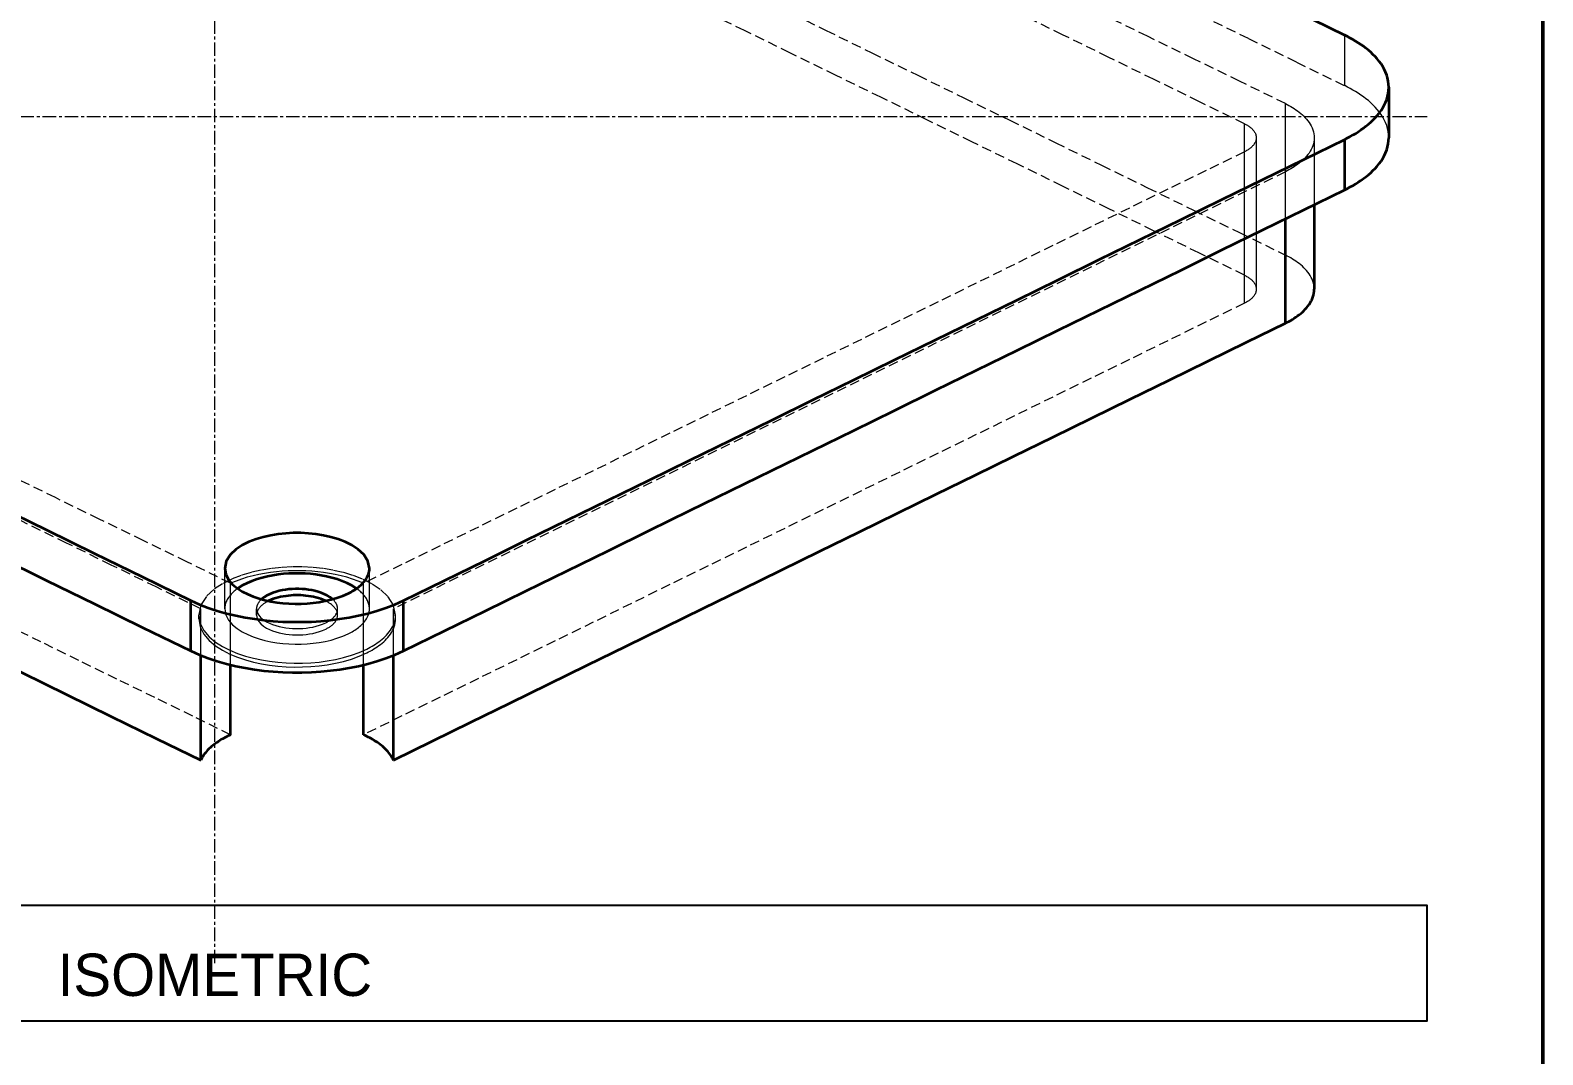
# Model space of a CAD drawing. Header units: millimetres. Extents: x 10 to 410, y 10 to 287.
# Drawn here: x 331.4 to 410, y 89.2 to 142.5 of the extents above; entities that cross this region are included whole.
import ezdxf
from ezdxf.enums import TextEntityAlignment as Align

# ---------------------------------------------------------------- set-up
doc = ezdxf.new("R2010")
doc.units = ezdxf.units.MM
doc.linetypes.add('CENTER', pattern=[1.15, 0.7, -0.15, 0.15, -0.15])
doc.linetypes.add('DASHED', pattern=[0.75, 0.5, -0.25])
for name, color, linetype, lineweight in [('BORDER', 7, 'CONTINUOUS', 50), ('CENTER', 4, 'CENTER', 13), ('HIDDEN', 8, 'DASHED', 18), ('TITLE_BLOCK', 7, 'CONTINUOUS', 25), ('VISIBLE', 7, 'CONTINUOUS', 35)]:
    doc.layers.add(name, color=color, linetype=linetype, lineweight=lineweight)

msp = doc.modelspace()

# ---------------------------------------------------------------- linework, layer by layer
at = {"layer": 'BORDER'}
msp.add_lwpolyline([(10, 10), (410, 10), (410, 287), (10, 287)], close=True, dxfattribs=at)
at = {"layer": 'CENTER'}
for p, q in [((341, 94), (341, 178)), ((278, 138), (404, 138))]:
    msp.add_line(p, q, dxfattribs=at)
at = {"layer": 'HIDDEN'}
for points in [[(342.258, 167.711), (344.756, 166.489), (347.253, 165.267), (349.751, 164.045), (352.249, 162.822), (354.747, 161.6), (357.245, 160.378), (359.742, 159.156), (362.24, 157.934), (364.738, 156.712), (367.236, 155.49), (369.734, 154.268), (372.232, 153.046), (374.729, 151.824), (377.227, 150.602), (379.725, 149.38), (382.223, 148.158), (384.721, 146.936), (387.218, 145.714), (389.716, 144.492), (392.214, 143.27), (394.712, 142.047), (397.21, 140.825), (399.707, 139.603)], [(396.624, 138.666), (394.237, 139.833), (391.85, 141.001), (389.464, 142.169), (387.077, 143.336), (384.69, 144.504), (382.304, 145.672), (379.917, 146.839), (377.53, 148.007), (375.144, 149.175), (372.757, 150.343), (370.37, 151.51), (367.984, 152.678), (365.597, 153.846), (363.21, 155.013), (360.824, 156.181), (358.437, 157.349), (356.05, 158.516), (353.664, 159.684), (351.277, 160.852), (348.89, 162.019), (346.504, 163.187), (344.117, 164.355), (341.73, 165.522)], [(394.497, 137.624), (392.136, 138.779), (389.774, 139.935), (387.413, 141.09), (385.051, 142.246), (382.69, 143.401), (380.328, 144.556), (377.967, 145.712), (375.605, 146.867), (373.244, 148.022), (370.882, 149.178), (368.521, 150.333), (366.159, 151.489), (363.798, 152.644), (361.436, 153.799), (359.075, 154.955), (356.713, 156.11), (354.352, 157.265), (351.99, 158.421), (349.629, 159.576), (347.267, 160.731), (344.906, 161.887), (342.544, 163.042), (340.183, 164.198)], [(341.73, 157.653), (344.117, 156.486), (346.504, 155.318), (348.89, 154.15), (351.277, 152.983), (353.664, 151.815), (356.05, 150.647), (358.437, 149.48), (360.824, 148.312), (363.21, 147.144), (365.597, 145.977), (367.984, 144.809), (370.37, 143.641), (372.757, 142.473), (375.144, 141.306), (377.53, 140.138), (379.917, 138.97), (382.304, 137.803), (384.69, 136.635), (387.077, 135.467), (389.464, 134.3), (391.85, 133.132), (394.237, 131.964), (396.624, 130.797)], [(394.497, 129.755), (392.136, 130.91), (389.774, 132.066), (387.413, 133.221), (385.051, 134.376), (382.69, 135.532), (380.328, 136.687), (377.967, 137.843), (375.605, 138.998), (373.244, 140.153), (370.882, 141.309), (368.521, 142.464), (366.159, 143.619), (363.798, 144.775), (361.436, 145.93), (359.075, 147.086), (356.713, 148.241), (354.352, 149.396), (351.99, 150.552), (349.629, 151.707), (347.267, 152.862), (344.906, 154.018), (342.544, 155.173), (340.183, 156.329)], [(399.707, 139.603), (399.707, 139.717), (399.707, 139.831), (399.707, 139.945), (399.707, 140.06), (399.707, 140.174), (399.707, 140.288), (399.707, 140.402), (399.707, 140.516), (399.707, 140.63), (399.707, 140.744), (399.707, 140.858), (399.707, 140.972), (399.707, 141.086), (399.707, 141.2), (399.707, 141.314), (399.707, 141.428), (399.707, 141.542), (399.707, 141.656), (399.707, 141.77), (399.707, 141.884), (399.707, 141.998), (399.707, 142.112), (399.707, 142.226)], [(341.817, 113.741), (339.541, 114.855), (337.265, 115.969), (334.989, 117.082), (332.713, 118.196), (330.437, 119.309), (328.161, 120.423), (325.885, 121.537), (323.609, 122.65), (321.333, 123.764), (319.056, 124.877), (316.78, 125.991), (314.504, 127.104), (312.228, 128.218), (309.952, 129.332), (307.676, 130.445), (305.4, 131.559), (303.124, 132.672), (300.848, 133.786), (298.572, 134.9), (296.296, 136.013), (294.019, 137.127), (291.743, 138.24), (289.467, 139.354)], [(402, 136.895), (401.993, 137.057), (401.972, 137.218), (401.938, 137.377), (401.891, 137.532), (401.832, 137.683), (401.763, 137.83), (401.684, 137.972), (401.597, 138.109), (401.501, 138.24), (401.399, 138.366), (401.291, 138.488), (401.178, 138.604), (401.06, 138.715), (400.938, 138.822), (400.812, 138.924), (400.682, 139.022), (400.55, 139.116), (400.415, 139.206), (400.277, 139.292), (400.138, 139.375), (399.996, 139.454), (399.853, 139.53), (399.707, 139.603)], [(340.27, 112.417), (337.943, 113.555), (335.617, 114.693), (333.29, 115.831), (330.964, 116.969), (328.638, 118.108), (326.311, 119.246), (323.985, 120.384), (321.658, 121.522), (319.332, 122.66), (317.006, 123.799), (314.679, 124.937), (312.353, 126.075), (310.026, 127.213), (307.7, 128.351), (305.373, 129.49), (303.047, 130.628), (300.721, 131.766), (298.394, 132.904), (296.068, 134.043), (293.741, 135.181), (291.415, 136.319), (289.088, 137.457), (286.762, 138.595)], [(396.624, 138.666), (396.719, 138.618), (396.812, 138.568), (396.905, 138.516), (396.996, 138.462), (397.086, 138.406), (397.175, 138.347), (397.261, 138.286), (397.346, 138.222), (397.428, 138.155), (397.508, 138.085), (397.585, 138.012), (397.659, 137.936), (397.73, 137.857), (397.797, 137.774), (397.859, 137.688), (397.916, 137.599), (397.968, 137.506), (398.013, 137.41), (398.051, 137.311), (398.082, 137.21), (398.105, 137.106), (398.118, 137.001), (398.123, 136.895)], [(396.624, 130.797), (396.624, 131.139), (396.624, 131.481), (396.624, 131.823), (396.624, 132.165), (396.624, 132.507), (396.624, 132.849), (396.624, 133.192), (396.624, 133.534), (396.624, 133.876), (396.624, 134.218), (396.624, 134.56), (396.624, 134.902), (396.624, 135.244), (396.624, 135.586), (396.624, 135.929), (396.624, 136.271), (396.624, 136.613), (396.624, 136.955), (396.624, 137.297), (396.624, 137.639), (396.624, 137.981), (396.624, 138.324), (396.624, 138.666)], [(394.497, 137.624), (394.536, 137.604), (394.575, 137.584), (394.613, 137.563), (394.651, 137.54), (394.688, 137.517), (394.724, 137.493), (394.76, 137.468), (394.795, 137.441), (394.829, 137.414), (394.861, 137.385), (394.893, 137.355), (394.924, 137.324), (394.953, 137.291), (394.98, 137.257), (395.006, 137.222), (395.03, 137.185), (395.051, 137.147), (395.069, 137.107), (395.085, 137.066), (395.098, 137.025), (395.107, 136.982), (395.113, 136.938), (395.115, 136.895)], [(394.497, 129.755), (394.497, 130.097), (394.497, 130.439), (394.497, 130.781), (394.497, 131.123), (394.497, 131.466), (394.497, 131.808), (394.497, 132.15), (394.497, 132.492), (394.497, 132.834), (394.497, 133.176), (394.497, 133.518), (394.497, 133.861), (394.497, 134.203), (394.497, 134.545), (394.497, 134.887), (394.497, 135.229), (394.497, 135.571), (394.497, 135.913), (394.497, 136.255), (394.497, 136.598), (394.497, 136.94), (394.497, 137.282), (394.497, 137.624)], [(395.115, 136.895), (395.113, 136.851), (395.107, 136.808), (395.098, 136.765), (395.085, 136.723), (395.07, 136.683), (395.051, 136.643), (395.03, 136.605), (395.006, 136.568), (394.981, 136.533), (394.953, 136.499), (394.924, 136.466), (394.894, 136.435), (394.862, 136.405), (394.829, 136.377), (394.795, 136.349), (394.76, 136.323), (394.725, 136.297), (394.688, 136.273), (394.651, 136.25), (394.614, 136.228), (394.576, 136.206), (394.537, 136.186), (394.498, 136.166)], [(395.115, 136.895), (395.115, 136.553), (395.115, 136.211), (395.115, 135.868), (395.115, 135.526), (395.115, 135.184), (395.115, 134.842), (395.115, 134.5), (395.115, 134.158), (395.115, 133.816), (395.115, 133.473), (395.115, 133.131), (395.115, 132.789), (395.115, 132.447), (395.115, 132.105), (395.115, 131.763), (395.115, 131.421), (395.115, 131.079), (395.115, 130.736), (395.115, 130.394), (395.115, 130.052), (395.115, 129.71), (395.115, 129.368), (395.115, 129.026)], [(398.123, 136.895), (398.118, 136.789), (398.105, 136.684), (398.082, 136.58), (398.052, 136.479), (398.013, 136.38), (397.968, 136.284), (397.917, 136.191), (397.86, 136.102), (397.797, 136.016), (397.731, 135.934), (397.66, 135.854), (397.586, 135.779), (397.509, 135.706), (397.429, 135.636), (397.347, 135.569), (397.262, 135.505), (397.176, 135.444), (397.088, 135.385), (396.998, 135.328), (396.907, 135.274), (396.814, 135.222), (396.721, 135.173), (396.626, 135.125)], [(398.123, 136.895), (398.123, 136.743), (398.123, 136.592), (398.123, 136.44), (398.123, 136.289), (398.123, 136.137), (398.123, 135.986), (398.123, 135.834), (398.123, 135.683), (398.123, 135.531), (398.123, 135.38), (398.123, 135.228), (398.123, 135.077), (398.123, 134.925), (398.123, 134.774), (398.123, 134.622), (398.123, 134.471), (398.123, 134.319), (398.123, 134.168), (398.123, 134.016), (398.123, 133.865), (398.123, 133.713), (398.123, 133.562), (398.123, 133.41)], [(394.498, 136.166), (392.508, 135.191), (390.518, 134.216), (388.528, 133.241), (386.537, 132.266), (384.547, 131.291), (382.557, 130.316), (380.567, 129.342), (378.577, 128.367), (376.586, 127.392), (374.596, 126.417), (372.606, 125.442), (370.616, 124.467), (368.626, 123.492), (366.635, 122.517), (364.645, 121.542), (362.655, 120.567), (360.665, 119.592), (358.674, 118.617), (356.684, 117.642), (354.694, 116.667), (352.704, 115.692), (350.714, 114.717), (348.723, 113.743)], [(394.498, 128.297), (394.498, 128.639), (394.498, 128.981), (394.498, 129.323), (394.498, 129.666), (394.498, 130.008), (394.498, 130.35), (394.498, 130.692), (394.498, 131.034), (394.498, 131.376), (394.498, 131.718), (394.498, 132.061), (394.498, 132.403), (394.498, 132.745), (394.498, 133.087), (394.498, 133.429), (394.498, 133.771), (394.498, 134.113), (394.498, 134.455), (394.498, 134.798), (394.498, 135.14), (394.498, 135.482), (394.498, 135.824), (394.498, 136.166)], [(396.626, 135.125), (394.611, 134.138), (392.595, 133.151), (390.58, 132.163), (388.565, 131.176), (386.549, 130.189), (384.534, 129.202), (382.519, 128.214), (380.503, 127.227), (378.488, 126.24), (376.472, 125.253), (374.457, 124.265), (372.442, 123.278), (370.426, 122.291), (368.411, 121.303), (366.396, 120.316), (364.38, 119.329), (362.365, 118.342), (360.35, 117.354), (358.334, 116.367), (356.319, 115.38), (354.303, 114.393), (352.288, 113.405), (350.273, 112.418)], [(396.626, 132.677), (396.626, 132.784), (396.626, 132.89), (396.626, 132.996), (396.626, 133.103), (396.626, 133.209), (396.626, 133.316), (396.626, 133.422), (396.626, 133.529), (396.626, 133.635), (396.626, 133.742), (396.626, 133.848), (396.626, 133.954), (396.626, 134.061), (396.626, 134.167), (396.626, 134.274), (396.626, 134.38), (396.626, 134.487), (396.626, 134.593), (396.626, 134.699), (396.626, 134.806), (396.626, 134.912), (396.626, 135.019), (396.626, 135.125)], [(398.123, 129.026), (398.118, 129.132), (398.105, 129.237), (398.082, 129.341), (398.051, 129.442), (398.013, 129.541), (397.968, 129.637), (397.916, 129.73), (397.859, 129.819), (397.797, 129.905), (397.73, 129.988), (397.659, 130.067), (397.585, 130.143), (397.508, 130.216), (397.428, 130.286), (397.346, 130.352), (397.261, 130.417), (397.175, 130.478), (397.086, 130.537), (396.996, 130.593), (396.905, 130.647), (396.812, 130.699), (396.719, 130.749), (396.624, 130.797)], [(394.497, 129.755), (394.536, 129.735), (394.575, 129.715), (394.613, 129.693), (394.651, 129.671), (394.688, 129.648), (394.724, 129.624), (394.76, 129.598), (394.795, 129.572), (394.829, 129.544), (394.861, 129.516), (394.893, 129.486), (394.924, 129.455), (394.953, 129.422), (394.98, 129.388), (395.006, 129.353), (395.03, 129.316), (395.051, 129.278), (395.069, 129.238), (395.085, 129.197), (395.098, 129.155), (395.107, 129.113), (395.113, 129.069), (395.115, 129.026)], [(395.115, 129.026), (395.113, 128.982), (395.107, 128.939), (395.098, 128.896), (395.085, 128.854), (395.07, 128.814), (395.051, 128.774), (395.03, 128.736), (395.006, 128.699), (394.981, 128.664), (394.953, 128.63), (394.924, 128.597), (394.894, 128.566), (394.862, 128.536), (394.829, 128.507), (394.795, 128.48), (394.76, 128.454), (394.725, 128.428), (394.688, 128.404), (394.651, 128.381), (394.614, 128.358), (394.576, 128.337), (394.537, 128.317), (394.498, 128.297)], [(394.498, 128.297), (392.508, 127.322), (390.518, 126.347), (388.528, 125.372), (386.537, 124.397), (384.547, 123.422), (382.557, 122.447), (380.567, 121.472), (378.577, 120.498), (376.586, 119.523), (374.596, 118.548), (372.606, 117.573), (370.616, 116.598), (368.626, 115.623), (366.635, 114.648), (364.645, 113.673), (362.655, 112.698), (360.665, 111.723), (358.674, 110.748), (356.684, 109.773), (354.694, 108.798), (352.704, 107.823), (350.714, 106.848), (348.723, 105.873)], [(341.817, 105.872), (339.847, 106.836), (337.876, 107.801), (335.905, 108.765), (333.935, 109.729), (331.964, 110.693), (329.993, 111.657), (328.023, 112.621), (326.052, 113.585), (324.082, 114.55), (322.111, 115.514), (320.14, 116.478), (318.17, 117.442), (316.199, 118.406), (314.228, 119.37), (312.258, 120.335), (310.287, 121.299), (308.316, 122.263), (306.346, 123.227), (304.375, 124.191), (302.404, 125.155), (300.434, 126.119), (298.463, 127.084), (296.492, 128.048)], [(350.385, 112.092), (350.274, 112.612), (349.986, 113.062), (349.597, 113.428), (349.151, 113.723), (348.671, 113.962), (348.172, 114.154), (347.658, 114.306), (347.136, 114.423), (346.607, 114.509), (346.074, 114.565), (345.539, 114.592), (345.004, 114.592), (344.469, 114.565), (343.936, 114.509), (343.408, 114.423), (342.885, 114.306), (342.372, 114.154), (341.872, 113.962), (341.392, 113.723), (340.946, 113.428), (340.557, 113.062), (340.269, 112.612), (340.158, 112.092)], [(341.511, 112.42), (341.511, 112.511), (341.511, 112.602), (341.511, 112.694), (341.511, 112.785), (341.511, 112.876), (341.511, 112.967), (341.511, 113.059), (341.511, 113.15), (341.511, 113.241), (341.511, 113.332), (341.511, 113.424), (341.511, 113.515), (341.511, 113.606), (341.511, 113.697), (341.511, 113.788), (341.511, 113.88), (341.511, 113.971), (341.511, 114.062), (341.511, 114.153), (341.511, 114.245), (341.511, 114.336), (341.511, 114.427), (341.511, 114.518)], [(348.723, 113.743), (348.439, 113.861), (348.15, 113.965), (347.856, 114.056), (347.558, 114.135), (347.258, 114.202), (346.955, 114.259), (346.651, 114.306), (346.346, 114.343), (346.039, 114.371), (345.732, 114.389), (345.424, 114.398), (345.116, 114.398), (344.809, 114.389), (344.501, 114.37), (344.195, 114.343), (343.889, 114.306), (343.585, 114.259), (343.283, 114.202), (342.983, 114.134), (342.685, 114.055), (342.391, 113.964), (342.101, 113.86), (341.817, 113.741)], [(349.032, 112.42), (349.032, 112.511), (349.032, 112.602), (349.032, 112.694), (349.032, 112.785), (349.032, 112.876), (349.032, 112.967), (349.032, 113.059), (349.032, 113.15), (349.032, 113.241), (349.032, 113.332), (349.032, 113.424), (349.032, 113.515), (349.032, 113.606), (349.032, 113.697), (349.032, 113.788), (349.032, 113.88), (349.032, 113.971), (349.032, 114.062), (349.032, 114.153), (349.032, 114.245), (349.032, 114.336), (349.032, 114.427), (349.032, 114.518)], [(342.182, 113.469), (342.136, 113.436), (342.091, 113.402), (342.047, 113.367), (342.004, 113.331), (341.962, 113.294), (341.921, 113.255), (341.881, 113.216), (341.842, 113.175), (341.805, 113.133), (341.769, 113.09), (341.735, 113.045), (341.702, 112.999), (341.672, 112.952), (341.643, 112.903), (341.617, 112.853), (341.593, 112.802), (341.572, 112.75), (341.554, 112.697), (341.539, 112.643), (341.527, 112.588), (341.518, 112.532), (341.513, 112.476), (341.511, 112.42)], [(341.817, 109.501), (341.817, 109.686), (341.817, 109.87), (341.817, 110.054), (341.817, 110.239), (341.817, 110.423), (341.817, 110.607), (341.817, 110.792), (341.817, 110.976), (341.817, 111.16), (341.817, 111.345), (341.817, 111.529), (341.817, 111.713), (341.817, 111.898), (341.817, 112.082), (341.817, 112.267), (341.817, 112.451), (341.817, 112.635), (341.817, 112.82), (341.817, 113.004), (341.817, 113.188), (341.817, 113.373), (341.817, 113.557), (341.817, 113.741)], [(349.032, 112.42), (349.03, 112.476), (349.025, 112.532), (349.016, 112.588), (349.004, 112.643), (348.989, 112.697), (348.971, 112.75), (348.95, 112.802), (348.926, 112.853), (348.9, 112.903), (348.871, 112.952), (348.841, 112.999), (348.808, 113.045), (348.774, 113.09), (348.738, 113.133), (348.701, 113.175), (348.662, 113.216), (348.622, 113.255), (348.581, 113.294), (348.539, 113.331), (348.496, 113.367), (348.452, 113.402), (348.407, 113.436), (348.361, 113.469)], [(348.723, 109.501), (348.723, 109.685), (348.723, 109.87), (348.723, 110.054), (348.723, 110.239), (348.723, 110.423), (348.723, 110.607), (348.723, 110.792), (348.723, 110.976), (348.723, 111.161), (348.723, 111.345), (348.723, 111.53), (348.723, 111.714), (348.723, 111.898), (348.723, 112.083), (348.723, 112.267), (348.723, 112.452), (348.723, 112.636), (348.723, 112.82), (348.723, 113.005), (348.723, 113.189), (348.723, 113.374), (348.723, 113.558), (348.723, 113.743)], [(340.27, 112.417), (340.261, 112.395), (340.252, 112.373), (340.243, 112.352), (340.235, 112.33), (340.228, 112.308), (340.22, 112.286), (340.213, 112.263), (340.207, 112.241), (340.2, 112.218), (340.195, 112.196), (340.189, 112.173), (340.184, 112.15), (340.18, 112.127), (340.176, 112.104), (340.172, 112.081), (340.169, 112.058), (340.166, 112.035), (340.163, 112.012), (340.161, 111.989), (340.16, 111.965), (340.159, 111.942), (340.158, 111.919), (340.158, 111.895)], [(340.27, 109.993), (340.27, 110.098), (340.27, 110.204), (340.27, 110.309), (340.27, 110.414), (340.27, 110.52), (340.27, 110.625), (340.27, 110.73), (340.27, 110.836), (340.27, 110.941), (340.27, 111.047), (340.27, 111.152), (340.27, 111.257), (340.27, 111.363), (340.27, 111.468), (340.27, 111.574), (340.27, 111.679), (340.27, 111.784), (340.27, 111.89), (340.27, 111.995), (340.27, 112.1), (340.27, 112.206), (340.27, 112.311), (340.27, 112.417)], [(341.511, 112.42), (341.565, 112.11), (341.709, 111.83), (341.914, 111.591), (342.157, 111.389), (342.423, 111.218), (342.704, 111.075), (342.996, 110.954), (343.295, 110.854), (343.6, 110.771), (343.909, 110.704), (344.22, 110.652), (344.534, 110.615), (344.849, 110.591), (345.165, 110.58), (345.481, 110.582), (345.796, 110.597), (346.111, 110.625), (346.424, 110.668), (346.734, 110.724), (347.042, 110.796), (347.345, 110.884), (347.642, 110.991), (347.931, 111.119)], [(343.424, 112.915), (343.406, 112.898), (343.388, 112.881), (343.37, 112.863), (343.353, 112.845), (343.336, 112.826), (343.32, 112.807), (343.304, 112.788), (343.289, 112.768), (343.275, 112.747), (343.261, 112.726), (343.248, 112.705), (343.236, 112.683), (343.224, 112.661), (343.214, 112.638), (343.204, 112.615), (343.195, 112.592), (343.188, 112.568), (343.181, 112.544), (343.176, 112.519), (343.171, 112.495), (343.168, 112.47), (343.166, 112.445), (343.166, 112.42)], [(343.793, 112.826), (343.753, 112.806), (343.714, 112.786), (343.675, 112.764), (343.637, 112.742), (343.6, 112.719), (343.563, 112.694), (343.527, 112.669), (343.491, 112.643), (343.457, 112.615), (343.423, 112.586), (343.391, 112.556), (343.36, 112.525), (343.331, 112.492), (343.303, 112.457), (343.277, 112.422), (343.253, 112.385), (343.231, 112.346), (343.212, 112.306), (343.196, 112.265), (343.183, 112.223), (343.174, 112.18), (343.168, 112.136), (343.166, 112.092)], [(343.166, 112.42), (343.196, 112.246), (343.277, 112.09), (343.392, 111.956), (343.527, 111.842), (343.676, 111.747), (343.834, 111.667), (343.997, 111.599), (344.165, 111.543), (344.336, 111.496), (344.508, 111.459), (344.683, 111.43), (344.859, 111.409), (345.035, 111.396), (345.212, 111.389), (345.389, 111.391), (345.565, 111.399), (345.741, 111.415), (345.917, 111.439), (346.091, 111.47), (346.263, 111.51), (346.433, 111.56), (346.599, 111.62), (346.761, 111.691)], [(343.166, 112.092), (343.166, 112.106), (343.166, 112.121), (343.166, 112.135), (343.166, 112.149), (343.166, 112.163), (343.166, 112.178), (343.166, 112.192), (343.166, 112.206), (343.166, 112.22), (343.166, 112.235), (343.166, 112.249), (343.166, 112.263), (343.166, 112.277), (343.166, 112.292), (343.166, 112.306), (343.166, 112.32), (343.166, 112.334), (343.166, 112.349), (343.166, 112.363), (343.166, 112.377), (343.166, 112.391), (343.166, 112.406), (343.166, 112.42)], [(347.377, 112.092), (347.375, 112.136), (347.37, 112.18), (347.36, 112.223), (347.347, 112.265), (347.331, 112.306), (347.312, 112.346), (347.291, 112.385), (347.267, 112.422), (347.241, 112.457), (347.213, 112.492), (347.183, 112.525), (347.152, 112.556), (347.12, 112.586), (347.086, 112.615), (347.052, 112.643), (347.016, 112.669), (346.98, 112.694), (346.943, 112.719), (346.906, 112.742), (346.868, 112.764), (346.829, 112.786), (346.79, 112.806), (346.75, 112.826)], [(346.761, 111.691), (346.8, 111.711), (346.839, 111.731), (346.877, 111.753), (346.914, 111.775), (346.951, 111.798), (346.987, 111.822), (347.023, 111.848), (347.058, 111.874), (347.092, 111.902), (347.125, 111.93), (347.156, 111.96), (347.187, 111.992), (347.216, 112.024), (347.243, 112.058), (347.269, 112.093), (347.292, 112.13), (347.314, 112.168), (347.332, 112.208), (347.348, 112.249), (347.361, 112.29), (347.37, 112.333), (347.375, 112.376), (347.377, 112.42)], [(347.377, 112.42), (347.377, 112.445), (347.375, 112.47), (347.372, 112.495), (347.367, 112.519), (347.362, 112.544), (347.355, 112.568), (347.348, 112.592), (347.339, 112.615), (347.329, 112.638), (347.319, 112.661), (347.307, 112.683), (347.295, 112.705), (347.282, 112.726), (347.268, 112.747), (347.254, 112.768), (347.239, 112.788), (347.223, 112.807), (347.207, 112.826), (347.19, 112.845), (347.173, 112.863), (347.155, 112.881), (347.137, 112.898), (347.119, 112.915)], [(347.377, 112.092), (347.377, 112.106), (347.377, 112.121), (347.377, 112.135), (347.377, 112.149), (347.377, 112.163), (347.377, 112.178), (347.377, 112.192), (347.377, 112.206), (347.377, 112.22), (347.377, 112.235), (347.377, 112.249), (347.377, 112.263), (347.377, 112.277), (347.377, 112.292), (347.377, 112.306), (347.377, 112.32), (347.377, 112.334), (347.377, 112.349), (347.377, 112.363), (347.377, 112.377), (347.377, 112.391), (347.377, 112.406), (347.377, 112.42)], [(347.931, 111.119), (348.001, 111.154), (348.07, 111.19), (348.138, 111.228), (348.205, 111.268), (348.271, 111.31), (348.336, 111.353), (348.399, 111.398), (348.461, 111.445), (348.522, 111.494), (348.581, 111.546), (348.637, 111.599), (348.692, 111.655), (348.744, 111.713), (348.793, 111.774), (348.838, 111.837), (348.88, 111.903), (348.918, 111.971), (348.951, 112.041), (348.979, 112.114), (349.002, 112.189), (349.018, 112.265), (349.028, 112.342), (349.032, 112.42)], [(350.385, 111.895), (350.385, 111.919), (350.385, 111.942), (350.383, 111.966), (350.382, 111.989), (350.38, 112.012), (350.377, 112.036), (350.375, 112.059), (350.371, 112.082), (350.367, 112.105), (350.363, 112.128), (350.359, 112.151), (350.354, 112.174), (350.348, 112.197), (350.342, 112.219), (350.336, 112.242), (350.33, 112.264), (350.323, 112.287), (350.315, 112.309), (350.307, 112.331), (350.299, 112.353), (350.291, 112.375), (350.282, 112.397), (350.273, 112.418)], [(350.273, 109.993), (350.273, 110.098), (350.273, 110.204), (350.273, 110.309), (350.273, 110.415), (350.273, 110.52), (350.273, 110.626), (350.273, 110.731), (350.273, 110.837), (350.273, 110.942), (350.273, 111.047), (350.273, 111.153), (350.273, 111.258), (350.273, 111.364), (350.273, 111.469), (350.273, 111.575), (350.273, 111.68), (350.273, 111.785), (350.273, 111.891), (350.273, 111.996), (350.273, 112.102), (350.273, 112.207), (350.273, 112.313), (350.273, 112.418)], [(340.158, 112.092), (340.231, 111.671), (340.427, 111.29), (340.706, 110.964), (341.036, 110.689), (341.397, 110.458), (341.78, 110.263), (342.177, 110.099), (342.584, 109.962), (342.998, 109.849), (343.418, 109.759), (343.842, 109.688), (344.269, 109.637), (344.697, 109.604), (345.126, 109.589), (345.556, 109.592), (345.985, 109.613), (346.413, 109.652), (346.838, 109.709), (347.261, 109.786), (347.679, 109.883), (348.092, 110.004), (348.496, 110.149), (348.889, 110.322)], [(340.158, 111.895), (340.158, 111.904), (340.158, 111.912), (340.158, 111.921), (340.158, 111.93), (340.158, 111.938), (340.158, 111.947), (340.158, 111.955), (340.158, 111.964), (340.158, 111.972), (340.158, 111.981), (340.158, 111.989), (340.158, 111.998), (340.158, 112.007), (340.158, 112.015), (340.158, 112.024), (340.158, 112.032), (340.158, 112.041), (340.158, 112.049), (340.158, 112.058), (340.158, 112.066), (340.158, 112.075), (340.158, 112.083), (340.158, 112.092)], [(340.158, 111.895), (340.231, 111.474), (340.427, 111.093), (340.706, 110.768), (341.036, 110.493), (341.397, 110.261), (341.78, 110.066), (342.177, 109.902), (342.584, 109.765), (342.998, 109.653), (343.418, 109.562), (343.842, 109.492), (344.269, 109.44), (344.697, 109.408), (345.126, 109.393), (345.556, 109.396), (345.985, 109.416), (346.413, 109.455), (346.838, 109.512), (347.261, 109.589), (347.679, 109.687), (348.092, 109.807), (348.496, 109.952), (348.889, 110.126)], [(343.166, 112.092), (343.196, 111.919), (343.277, 111.762), (343.392, 111.628), (343.527, 111.514), (343.676, 111.419), (343.834, 111.339), (343.997, 111.271), (344.165, 111.215), (344.336, 111.169), (344.508, 111.131), (344.683, 111.102), (344.859, 111.081), (345.035, 111.068), (345.212, 111.062), (345.389, 111.063), (345.565, 111.071), (345.741, 111.087), (345.917, 111.111), (346.091, 111.142), (346.263, 111.183), (346.433, 111.232), (346.599, 111.292), (346.761, 111.363)], [(346.761, 111.363), (346.8, 111.383), (346.839, 111.403), (346.877, 111.425), (346.914, 111.447), (346.951, 111.47), (346.987, 111.495), (347.023, 111.52), (347.058, 111.546), (347.092, 111.574), (347.125, 111.602), (347.156, 111.632), (347.187, 111.664), (347.216, 111.696), (347.243, 111.73), (347.269, 111.766), (347.292, 111.802), (347.314, 111.84), (347.332, 111.88), (347.348, 111.921), (347.361, 111.962), (347.37, 112.005), (347.375, 112.048), (347.377, 112.092)], [(348.889, 110.322), (348.983, 110.37), (349.077, 110.42), (349.17, 110.472), (349.261, 110.526), (349.351, 110.582), (349.439, 110.641), (349.525, 110.702), (349.61, 110.766), (349.692, 110.833), (349.772, 110.903), (349.849, 110.976), (349.923, 111.052), (349.993, 111.131), (350.06, 111.213), (350.122, 111.299), (350.179, 111.388), (350.231, 111.481), (350.276, 111.577), (350.314, 111.676), (350.345, 111.777), (350.367, 111.881), (350.381, 111.986), (350.385, 112.092)], [(348.889, 110.126), (348.983, 110.173), (349.077, 110.223), (349.17, 110.275), (349.261, 110.329), (349.351, 110.385), (349.439, 110.444), (349.525, 110.506), (349.61, 110.57), (349.692, 110.636), (349.772, 110.706), (349.849, 110.779), (349.923, 110.855), (349.993, 110.934), (350.06, 111.017), (350.122, 111.102), (350.179, 111.192), (350.231, 111.284), (350.276, 111.38), (350.314, 111.479), (350.345, 111.581), (350.367, 111.684), (350.381, 111.789), (350.385, 111.895)], [(350.385, 111.895), (350.385, 111.904), (350.385, 111.912), (350.385, 111.921), (350.385, 111.93), (350.385, 111.938), (350.385, 111.947), (350.385, 111.955), (350.385, 111.964), (350.385, 111.972), (350.385, 111.981), (350.385, 111.989), (350.385, 111.998), (350.385, 112.007), (350.385, 112.015), (350.385, 112.024), (350.385, 112.032), (350.385, 112.041), (350.385, 112.049), (350.385, 112.058), (350.385, 112.066), (350.385, 112.075), (350.385, 112.083), (350.385, 112.092)]]:
    msp.add_lwpolyline(points, dxfattribs=at)
at = {"layer": 'TITLE_BLOCK'}
msp.add_lwpolyline([(278, 91), (404, 91), (404, 97), (278, 97)], close=True, dxfattribs=at)
at = {"layer": 'VISIBLE'}
for points in [[(342.258, 170.334), (344.756, 169.112), (347.253, 167.89), (349.751, 166.668), (352.249, 165.446), (354.747, 164.223), (357.245, 163.001), (359.742, 161.779), (362.24, 160.557), (364.738, 159.335), (367.236, 158.113), (369.734, 156.891), (372.232, 155.669), (374.729, 154.447), (377.227, 153.225), (379.725, 152.003), (382.223, 150.781), (384.721, 149.559), (387.218, 148.337), (389.716, 147.115), (392.214, 145.893), (394.712, 144.671), (397.21, 143.448), (399.707, 142.226)], [(402, 139.518), (401.993, 139.68), (401.972, 139.841), (401.938, 140), (401.891, 140.155), (401.832, 140.306), (401.763, 140.453), (401.684, 140.595), (401.597, 140.732), (401.501, 140.863), (401.399, 140.989), (401.291, 141.111), (401.178, 141.227), (401.06, 141.338), (400.938, 141.445), (400.812, 141.547), (400.682, 141.645), (400.55, 141.739), (400.415, 141.829), (400.277, 141.915), (400.138, 141.998), (399.996, 142.077), (399.853, 142.154), (399.707, 142.226)], [(282.293, 140.959), (284.79, 139.737), (287.288, 138.515), (289.786, 137.293), (292.284, 136.07), (294.782, 134.848), (297.279, 133.626), (299.777, 132.404), (302.275, 131.182), (304.773, 129.96), (307.271, 128.738), (309.768, 127.516), (312.266, 126.294), (314.764, 125.072), (317.262, 123.85), (319.76, 122.628), (322.258, 121.406), (324.755, 120.184), (327.253, 118.962), (329.751, 117.74), (332.249, 116.518), (334.747, 115.295), (337.244, 114.073), (339.742, 112.851)], [(399.711, 136.811), (399.856, 136.884), (399.999, 136.96), (400.14, 137.04), (400.28, 137.122), (400.417, 137.209), (400.552, 137.299), (400.684, 137.393), (400.814, 137.491), (400.939, 137.593), (401.062, 137.699), (401.179, 137.811), (401.293, 137.927), (401.401, 138.048), (401.502, 138.174), (401.597, 138.305), (401.685, 138.442), (401.764, 138.584), (401.833, 138.73), (401.891, 138.882), (401.938, 139.037), (401.972, 139.195), (401.993, 139.356), (402, 139.518)], [(402, 139.518), (402, 139.404), (402, 139.29), (402, 139.176), (402, 139.062), (402, 138.948), (402, 138.834), (402, 138.72), (402, 138.606), (402, 138.492), (402, 138.378), (402, 138.264), (402, 138.15), (402, 138.035), (402, 137.921), (402, 137.807), (402, 137.693), (402, 137.579), (402, 137.465), (402, 137.351), (402, 137.237), (402, 137.123), (402, 137.009), (402, 136.895)], [(282.293, 138.336), (284.79, 137.114), (287.288, 135.892), (289.786, 134.67), (292.284, 133.447), (294.782, 132.225), (297.279, 131.003), (299.777, 129.781), (302.275, 128.559), (304.773, 127.337), (307.271, 126.115), (309.768, 124.893), (312.266, 123.671), (314.764, 122.449), (317.262, 121.227), (319.76, 120.005), (322.258, 118.783), (324.755, 117.561), (327.253, 116.339), (329.751, 115.117), (332.249, 113.894), (334.747, 112.672), (337.244, 111.45), (339.742, 110.228)], [(350.803, 112.853), (352.93, 113.895), (355.056, 114.936), (357.182, 115.978), (359.309, 117.02), (361.435, 118.061), (363.562, 119.103), (365.688, 120.145), (367.815, 121.186), (369.941, 122.228), (372.067, 123.27), (374.194, 124.311), (376.32, 125.353), (378.447, 126.395), (380.573, 127.436), (382.7, 128.478), (384.826, 129.52), (386.952, 130.561), (389.079, 131.603), (391.205, 132.645), (393.332, 133.686), (395.458, 134.728), (397.585, 135.77), (399.711, 136.811)], [(399.711, 134.188), (399.856, 134.261), (399.999, 134.337), (400.14, 134.417), (400.28, 134.499), (400.417, 134.586), (400.552, 134.676), (400.684, 134.77), (400.814, 134.868), (400.939, 134.97), (401.062, 135.076), (401.179, 135.188), (401.293, 135.304), (401.401, 135.425), (401.502, 135.551), (401.597, 135.682), (401.685, 135.819), (401.764, 135.961), (401.833, 136.107), (401.891, 136.259), (401.938, 136.414), (401.972, 136.572), (401.993, 136.733), (402, 136.895)], [(399.711, 134.188), (399.711, 134.302), (399.711, 134.416), (399.711, 134.531), (399.711, 134.645), (399.711, 134.759), (399.711, 134.873), (399.711, 134.987), (399.711, 135.101), (399.711, 135.215), (399.711, 135.329), (399.711, 135.443), (399.711, 135.557), (399.711, 135.671), (399.711, 135.785), (399.711, 135.899), (399.711, 136.013), (399.711, 136.127), (399.711, 136.241), (399.711, 136.355), (399.711, 136.469), (399.711, 136.583), (399.711, 136.697), (399.711, 136.811)], [(350.803, 110.23), (352.93, 111.272), (355.056, 112.313), (357.182, 113.355), (359.309, 114.397), (361.435, 115.438), (363.562, 116.48), (365.688, 117.522), (367.815, 118.563), (369.941, 119.605), (372.067, 120.647), (374.194, 121.688), (376.32, 122.73), (378.447, 123.772), (380.573, 124.813), (382.7, 125.855), (384.826, 126.897), (386.952, 127.938), (389.079, 128.98), (391.205, 130.022), (393.332, 131.063), (395.458, 132.105), (397.585, 133.147), (399.711, 134.188)], [(398.123, 133.41), (398.123, 133.22), (398.123, 133.029), (398.123, 132.838), (398.123, 132.648), (398.123, 132.457), (398.123, 132.267), (398.123, 132.076), (398.123, 131.885), (398.123, 131.695), (398.123, 131.504), (398.123, 131.313), (398.123, 131.123), (398.123, 130.932), (398.123, 130.741), (398.123, 130.551), (398.123, 130.36), (398.123, 130.17), (398.123, 129.979), (398.123, 129.788), (398.123, 129.598), (398.123, 129.407), (398.123, 129.216), (398.123, 129.026)], [(396.626, 127.256), (396.626, 127.492), (396.626, 127.727), (396.626, 127.963), (396.626, 128.199), (396.626, 128.435), (396.626, 128.67), (396.626, 128.906), (396.626, 129.142), (396.626, 129.377), (396.626, 129.613), (396.626, 129.849), (396.626, 130.084), (396.626, 130.32), (396.626, 130.556), (396.626, 130.792), (396.626, 131.027), (396.626, 131.263), (396.626, 131.499), (396.626, 131.734), (396.626, 131.97), (396.626, 132.206), (396.626, 132.441), (396.626, 132.677)], [(286.762, 130.726), (289.088, 129.588), (291.415, 128.45), (293.741, 127.312), (296.068, 126.173), (298.394, 125.035), (300.721, 123.897), (303.047, 122.759), (305.373, 121.621), (307.7, 120.482), (310.026, 119.344), (312.353, 118.206), (314.679, 117.068), (317.006, 115.93), (319.332, 114.791), (321.658, 113.653), (323.985, 112.515), (326.311, 111.377), (328.638, 110.239), (330.964, 109.1), (333.29, 107.962), (335.617, 106.824), (337.943, 105.686), (340.27, 104.547)], [(396.626, 127.256), (396.721, 127.304), (396.814, 127.353), (396.907, 127.405), (396.998, 127.459), (397.088, 127.516), (397.176, 127.575), (397.262, 127.636), (397.347, 127.7), (397.429, 127.767), (397.509, 127.837), (397.586, 127.909), (397.66, 127.985), (397.731, 128.065), (397.797, 128.147), (397.86, 128.233), (397.917, 128.322), (397.968, 128.415), (398.013, 128.511), (398.052, 128.61), (398.082, 128.711), (398.105, 128.815), (398.118, 128.92), (398.123, 129.026)], [(350.273, 104.549), (352.288, 105.536), (354.303, 106.524), (356.319, 107.511), (358.334, 108.498), (360.35, 109.485), (362.365, 110.473), (364.38, 111.46), (366.396, 112.447), (368.411, 113.434), (370.426, 114.422), (372.442, 115.409), (374.457, 116.396), (376.472, 117.383), (378.488, 118.371), (380.503, 119.358), (382.519, 120.345), (384.534, 121.332), (386.549, 122.32), (388.565, 123.307), (390.58, 124.294), (392.595, 125.281), (394.611, 126.269), (396.626, 127.256)], [(349.032, 114.518), (348.95, 114.901), (348.738, 115.231), (348.452, 115.501), (348.124, 115.718), (347.771, 115.893), (347.404, 116.035), (347.026, 116.146), (346.642, 116.233), (346.253, 116.295), (345.862, 116.336), (345.468, 116.357), (345.075, 116.357), (344.681, 116.336), (344.29, 116.295), (343.901, 116.233), (343.517, 116.146), (343.139, 116.035), (342.772, 115.893), (342.419, 115.718), (342.091, 115.501), (341.805, 115.231), (341.593, 114.901), (341.511, 114.518)], [(341.511, 114.518), (341.565, 114.209), (341.709, 113.929), (341.914, 113.689), (342.157, 113.487), (342.423, 113.317), (342.704, 113.173), (342.996, 113.053), (343.295, 112.952), (343.6, 112.869), (343.909, 112.803), (344.22, 112.751), (344.534, 112.713), (344.849, 112.689), (345.165, 112.678), (345.481, 112.68), (345.796, 112.695), (346.111, 112.724), (346.424, 112.766), (346.734, 112.823), (347.042, 112.894), (347.345, 112.983), (347.642, 113.09), (347.931, 113.217)], [(348.361, 113.469), (348.124, 113.62), (347.874, 113.749), (347.615, 113.859), (347.35, 113.954), (347.081, 114.034), (346.807, 114.1), (346.531, 114.154), (346.253, 114.197), (345.974, 114.228), (345.693, 114.249), (345.412, 114.259), (345.131, 114.259), (344.85, 114.249), (344.569, 114.228), (344.29, 114.197), (344.012, 114.154), (343.736, 114.1), (343.462, 114.034), (343.193, 113.954), (342.928, 113.859), (342.669, 113.749), (342.419, 113.62), (342.182, 113.469)], [(347.931, 113.217), (348.001, 113.252), (348.07, 113.289), (348.138, 113.327), (348.205, 113.367), (348.271, 113.408), (348.336, 113.451), (348.399, 113.496), (348.461, 113.544), (348.522, 113.593), (348.581, 113.644), (348.637, 113.698), (348.692, 113.753), (348.744, 113.812), (348.793, 113.872), (348.838, 113.935), (348.88, 114.001), (348.918, 114.069), (348.951, 114.14), (348.979, 114.212), (349.002, 114.287), (349.018, 114.363), (349.028, 114.44), (349.032, 114.518)], [(347.119, 112.915), (346.984, 113.02), (346.839, 113.108), (346.686, 113.184), (346.528, 113.247), (346.366, 113.301), (346.201, 113.345), (346.034, 113.381), (345.866, 113.409), (345.697, 113.43), (345.527, 113.443), (345.357, 113.45), (345.186, 113.45), (345.016, 113.443), (344.846, 113.43), (344.677, 113.409), (344.509, 113.381), (344.342, 113.345), (344.177, 113.301), (344.015, 113.247), (343.857, 113.184), (343.704, 113.108), (343.559, 113.02), (343.424, 112.915)], [(339.742, 112.851), (340.193, 112.648), (340.654, 112.469), (341.124, 112.313), (341.6, 112.179), (342.081, 112.064), (342.566, 111.967), (343.054, 111.888), (343.545, 111.825), (344.037, 111.779), (344.531, 111.748), (345.025, 111.733), (345.52, 111.733), (346.015, 111.748), (346.508, 111.779), (347.001, 111.826), (347.491, 111.888), (347.98, 111.968), (348.465, 112.065), (348.946, 112.18), (349.422, 112.314), (349.891, 112.47), (350.353, 112.649), (350.803, 112.853)], [(339.742, 110.228), (339.742, 110.342), (339.742, 110.456), (339.742, 110.57), (339.742, 110.684), (339.742, 110.799), (339.742, 110.913), (339.742, 111.027), (339.742, 111.141), (339.742, 111.255), (339.742, 111.369), (339.742, 111.483), (339.742, 111.597), (339.742, 111.711), (339.742, 111.825), (339.742, 111.939), (339.742, 112.053), (339.742, 112.167), (339.742, 112.281), (339.742, 112.395), (339.742, 112.509), (339.742, 112.623), (339.742, 112.737), (339.742, 112.851)], [(346.75, 112.826), (346.63, 112.88), (346.506, 112.927), (346.381, 112.968), (346.253, 113.004), (346.125, 113.034), (345.995, 113.06), (345.865, 113.081), (345.733, 113.098), (345.602, 113.11), (345.47, 113.118), (345.338, 113.122), (345.205, 113.122), (345.073, 113.118), (344.941, 113.11), (344.81, 113.098), (344.679, 113.081), (344.548, 113.06), (344.418, 113.034), (344.29, 113.004), (344.162, 112.968), (344.037, 112.927), (343.913, 112.88), (343.793, 112.826)], [(350.803, 110.23), (350.803, 110.344), (350.803, 110.458), (350.803, 110.572), (350.803, 110.686), (350.803, 110.8), (350.803, 110.914), (350.803, 111.028), (350.803, 111.142), (350.803, 111.256), (350.803, 111.37), (350.803, 111.485), (350.803, 111.599), (350.803, 111.713), (350.803, 111.827), (350.803, 111.941), (350.803, 112.055), (350.803, 112.169), (350.803, 112.283), (350.803, 112.397), (350.803, 112.511), (350.803, 112.625), (350.803, 112.739), (350.803, 112.853)], [(339.742, 110.228), (340.193, 110.024), (340.654, 109.846), (341.124, 109.69), (341.6, 109.556), (342.081, 109.441), (342.566, 109.344), (343.054, 109.265), (343.545, 109.202), (344.037, 109.156), (344.531, 109.125), (345.025, 109.11), (345.52, 109.11), (346.015, 109.125), (346.508, 109.156), (347.001, 109.203), (347.491, 109.265), (347.98, 109.345), (348.465, 109.442), (348.946, 109.557), (349.422, 109.691), (349.891, 109.847), (350.353, 110.026), (350.803, 110.23)], [(340.27, 104.547), (340.27, 104.784), (340.27, 105.021), (340.27, 105.258), (340.27, 105.494), (340.27, 105.731), (340.27, 105.968), (340.27, 106.205), (340.27, 106.441), (340.27, 106.678), (340.27, 106.915), (340.27, 107.152), (340.27, 107.388), (340.27, 107.625), (340.27, 107.862), (340.27, 108.099), (340.27, 108.336), (340.27, 108.572), (340.27, 108.809), (340.27, 109.046), (340.27, 109.283), (340.27, 109.519), (340.27, 109.756), (340.27, 109.993)], [(341.817, 105.872), (341.817, 106.03), (341.817, 106.188), (341.817, 106.346), (341.817, 106.503), (341.817, 106.661), (341.817, 106.819), (341.817, 106.977), (341.817, 107.135), (341.817, 107.292), (341.817, 107.45), (341.817, 107.608), (341.817, 107.766), (341.817, 107.923), (341.817, 108.081), (341.817, 108.239), (341.817, 108.397), (341.817, 108.555), (341.817, 108.712), (341.817, 108.87), (341.817, 109.028), (341.817, 109.186), (341.817, 109.343), (341.817, 109.501)], [(348.723, 105.873), (348.723, 106.031), (348.723, 106.189), (348.723, 106.347), (348.723, 106.504), (348.723, 106.662), (348.723, 106.82), (348.723, 106.977), (348.723, 107.135), (348.723, 107.293), (348.723, 107.451), (348.723, 107.608), (348.723, 107.766), (348.723, 107.924), (348.723, 108.081), (348.723, 108.239), (348.723, 108.397), (348.723, 108.555), (348.723, 108.712), (348.723, 108.87), (348.723, 109.028), (348.723, 109.185), (348.723, 109.343), (348.723, 109.501)], [(350.273, 104.549), (350.273, 104.786), (350.273, 105.022), (350.273, 105.259), (350.273, 105.496), (350.273, 105.733), (350.273, 105.969), (350.273, 106.206), (350.273, 106.443), (350.273, 106.679), (350.273, 106.916), (350.273, 107.153), (350.273, 107.389), (350.273, 107.626), (350.273, 107.863), (350.273, 108.099), (350.273, 108.336), (350.273, 108.573), (350.273, 108.81), (350.273, 109.046), (350.273, 109.283), (350.273, 109.52), (350.273, 109.756), (350.273, 109.993)], [(341.817, 105.872), (341.735, 105.835), (341.653, 105.796), (341.573, 105.755), (341.492, 105.713), (341.413, 105.669), (341.335, 105.624), (341.257, 105.577), (341.181, 105.529), (341.106, 105.478), (341.032, 105.426), (340.959, 105.372), (340.888, 105.316), (340.819, 105.258), (340.752, 105.197), (340.686, 105.135), (340.623, 105.07), (340.562, 105.002), (340.505, 104.933), (340.45, 104.861), (340.399, 104.786), (340.351, 104.709), (340.308, 104.629), (340.27, 104.547)], [(350.273, 104.549), (350.234, 104.631), (350.191, 104.71), (350.143, 104.788), (350.092, 104.862), (350.037, 104.934), (349.979, 105.004), (349.919, 105.071), (349.856, 105.136), (349.79, 105.199), (349.723, 105.259), (349.653, 105.317), (349.582, 105.373), (349.51, 105.427), (349.436, 105.48), (349.36, 105.53), (349.284, 105.578), (349.206, 105.625), (349.128, 105.67), (349.049, 105.714), (348.968, 105.756), (348.887, 105.797), (348.806, 105.836), (348.723, 105.873)]]:
    msp.add_lwpolyline(points, dxfattribs=at)

# ---------------------------------------------------------------- texts
at = {"layer": 'TITLE_BLOCK'}
msp.add_text('ISOMETRIC', height=2.2, dxfattribs=at).set_placement((341, 93.4), align=Align.MIDDLE_CENTER)

doc.saveas('drawing.dxf')
